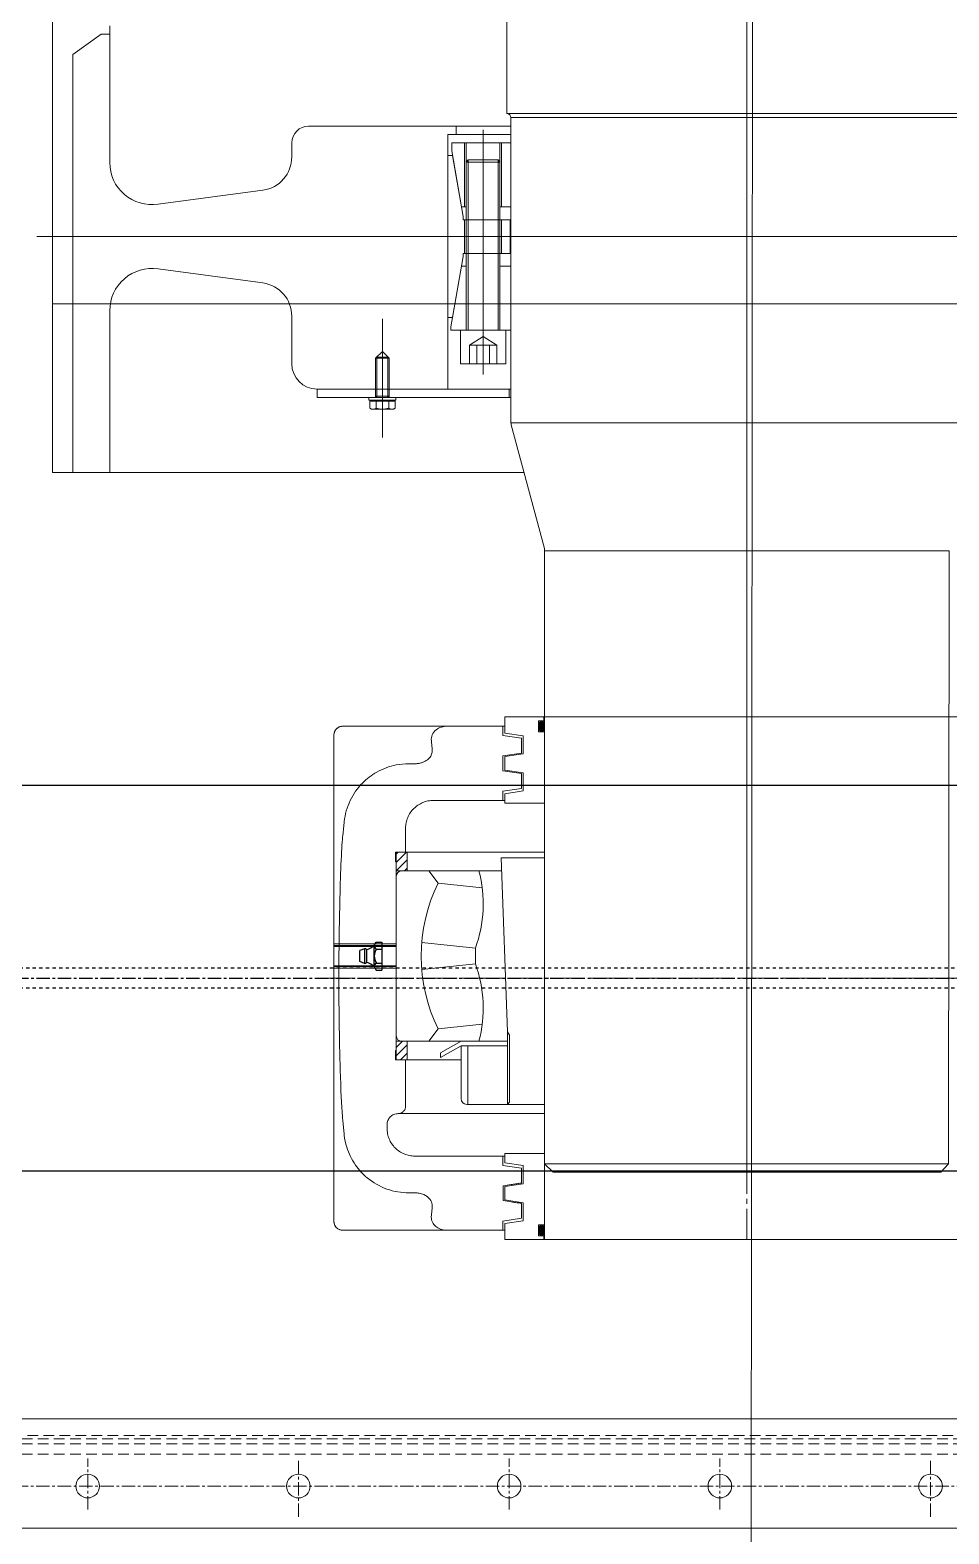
# Model space of a CAD drawing. Header units: millimetres. Extents: x -1319 to 21258, y 10038 to 27532.
# Drawn here: x 8302 to 8847, y 15352 to 16245 of the extents above; entities that cross this region are included whole.
import ezdxf

# ---------------------------------------------------------------- set-up
doc = ezdxf.new("R2010")
doc.units = ezdxf.units.MM
for name, pattern in [('CENTER', [12.7, 7.9375, -1.5875, 1.5875, -1.5875]), ('CENTER2', [1.125, 0.75, -0.125, 0.125, -0.125]), ('DXK_LINE_DOT2', [3.9198, 1.9599, -1.9599]), ('HIDDEN', [9.525, 6.35, -3.175])]:
    doc.linetypes.add(name, pattern=pattern)
for name, color, linetype in [('1', 7, 'Continuous'), ('2', 7, 'Continuous'), ('4', 7, 'Continuous')]:
    doc.layers.add(name, color=color, linetype=linetype)
for name, color, linetype, lineweight in [('All Bought', 110, 'Continuous', 9), ('Belt', 4, 'Continuous', 9), ('CEN', 1, 'CENTER', 9), ('CENETR LINE', 1, 'CENTER2', 9), ('HIDDDEN', 3, 'HIDDEN', 9), ('hoist', 221, 'Continuous', 9), ('MAIN OBJECT', 2, 'Continuous', 18)]:
    doc.layers.add(name, color=color, linetype=linetype, lineweight=lineweight)

# ---------------------------------------------------------------- blocks, each defined once
blk = doc.blocks.new('A$Cfeb8c868')
at = {"layer": '1', "color": 4, "linetype": 'DXK_LINE_DOT2'}
for p, q in [((8360, -7794.05), (-190.02, -7794.05)), ((8360, -7805.95), (-190.02, -7805.95))]:
    blk.add_line(p, q, dxfattribs=at)
at = {"layer": '2', "color": 4, "linetype": 'Continuous'}
for p, q in [((-190.02, -7685.5), (5993, -7685.5)), ((8375, -7914.5), (-190.02, -7914.5))]:
    blk.add_line(p, q, dxfattribs=at)
at = {"layer": '4', "color": 4, "linetype": 'CENTER'}
blk.add_line((-190.02, -7800), (8500, -7800), dxfattribs=at)
blk = doc.blocks.new('A$C8184bacf')
at = {"layer": 'All Bought'}
h = blk.add_hatch(color=1, dxfattribs=at)
h.dxf.hatch_style = 1
h.set_gradient(color1=(0, 0, 255), color2=(255, 255, 0), tint=1)
edge = h.paths.add_edge_path()
edge.add_ellipse((2878.27, -7650.5), major_axis=(0, -3.3), ratio=0.55, start_angle=0, end_angle=360, ccw=False)
h = blk.add_hatch(color=1, dxfattribs=at)
h.dxf.hatch_style = 1
h.set_gradient(color1=(0, 0, 255), color2=(255, 255, 0), tint=1)
edge = h.paths.add_edge_path()
edge.add_ellipse((2878.27, -7949.5), major_axis=(0, 3.3), ratio=0.55, start_angle=0, end_angle=360)
at = {"color": 1, "ltscale": 3.5}
for p, q in [((2779.01, -7780.57, 448149754.84), (2780.21, -7778.5, 448149754.84)), ((2780.21, -7778.5, 448149754.84), (2783.58, -7778.5, 448149754.84)), ((2773.13, -7782.46, 448149754.84), (2770.51, -7783.53, 448149754.84)), ((2770.51, -7790.07, 448149754.84), (2770.51, -7783.53, 448149754.84)), ((2773.13, -7782.46, 448149754.84), (2773.13, -7791.14, 448149754.84)), ((2774.43, -7783.01, 448149754.84), (2774.43, -7790.59, 448149754.84)), ((2779.01, -7793.03, 448149754.84), (2779.01, -7780.57, 448149754.84)), ((2780.32, -7782.65, 448149754.84), (2783.58, -7782.65, 448149754.84)), ((2773.13, -7791.14, 448149754.84), (2770.51, -7790.07, 448149754.84)), ((2779.01, -7793.03, 448149754.84), (2780.21, -7795.1, 448149754.84)), ((2780.21, -7795.1, 448149754.84), (2783.58, -7795.1, 448149754.84)), ((2780.32, -7790.95, 448149754.84), (2783.58, -7790.95, 448149754.84))]:
    blk.add_line(p, q, dxfattribs=at)
at = {"color": 1}
blk.add_line((2783.58, -7778.5, 448149754.84), (2783.58, -7795.1, 448149754.84), dxfattribs=at)
at = {"color": 1, "ltscale": 3.5}
for centre, radius, start, end in [((2772.61, -7774.73, 448149754.84), 8.47, 282.42777, 333.00982), ((2773.32, -7783.83, 448149754.84), 1.39, 36.50899, 97.9262), ((2781.31, -7780.57, 448149754.84), 2.3, 180, 244.40846), ((2786.25, -7786.8, 448149754.84), 7.25, 145.03966, 214.96034), ((2773.32, -7789.77, 448149754.84), 1.39, 262.0738, 323.49101), ((2772.61, -7798.87, 448149754.84), 8.47, 26.99018, 77.57223), ((2781.31, -7793.03, 448149754.84), 2.3, 115.59154, 180)]:
    blk.add_arc(centre, radius, start, end, dxfattribs=at)
at = {"layer": 'All Bought', "color": 1}
for p, q in [((3000.08, -4685, 448149755.6), (3000.08, -7915, 448149755.6)), ((2588.08, -7500, 448149755.6), (2588.08, -6300, 448149755.6)), ((2857.58, -7286.95, 448149755.6), (2857.58, -6300, 448149755.6)), ((2622.08, -7240, 448149755.6), (2622.08, -7235, 448149755.6)), ((2617.08, -7240, 448149755.6), (2600.08, -7251.9, 448149755.6)), ((2617.08, -7240, 448149755.6), (2622.08, -7240, 448149755.6)), ((2622.08, -7240, 448149755.6), (2622.08, -7316.05, 448149755.6)), ((2600.08, -7500, 448149755.6), (2600.08, -7251.9, 448149755.6)), ((2857.58, -7286.95, 448149755.6), (3000.08, -7286.95, 448149755.6)), ((3142.58, -7286.95, 448149755.6), (3000.08, -7286.95, 448149755.6)), ((2827.58, -7294.45, 448149755.6), (2740.08, -7294.45, 448149755.6)), ((2827.58, -7294.45, 448149755.6), (2827.58, -7299.45, 448149755.6)), ((2827.58, -7294.45, 448149755.6), (2860.08, -7294.45, 448149755.6)), ((2843.58, -7441.89, 448149755.6), (2843.58, -7296.67, 448149755.6)), ((3000.08, -7289.44, 448149755.6), (2860.08, -7289.45, 448149755.6)), ((2860.08, -7470.45, 448149755.6), (2860.08, -7289.45, 448149755.6)), ((3000.08, -7289.44, 448149755.6), (3140.08, -7289.45, 448149755.6)), ((2730.08, -7304.45, 448149755.6), (2730.08, -7312.73, 448149755.6)), ((2822.58, -7450.45, 448149755.6), (2822.58, -7299.45, 448149755.6)), ((2827.58, -7299.45, 448149755.6), (2822.58, -7299.45, 448149755.6)), ((2824.93, -7304.45, 448149755.6), (2824.93, -7309.22, 448149755.6)), ((2824.93, -7304.45, 448149755.6), (2860.08, -7304.45, 448149755.6)), ((2827.58, -7299.45, 448149755.6), (2860.08, -7299.45, 448149755.6)), ((2832.58, -7304.45, 448149755.6), (2832.58, -7342.45, 448149755.6)), ((2833.58, -7304.45, 448149755.6), (2833.58, -7342.45, 448149755.6)), ((2853.58, -7304.45, 448149755.6), (2853.58, -7415.55, 448149755.6)), ((2854.58, -7304.45, 448149755.6), (2854.58, -7342.45, 448149755.6)), ((2860.08, -7304.45, 448149755.6), (2860.08, -7342.45, 448149755.6)), ((2822.58, -7408, 448149755.6), (2822.58, -7312, 448149755.6)), ((2822.58, -7312, 448149755.6), (2825.42, -7312, 448149755.6)), ((2824.93, -7309.22, 448149755.6), (2830.79, -7342.45, 448149755.6)), ((2831.78, -7348.1, 448149755.6), (2825.42, -7312, 448149755.6)), ((2833.58, -7315.84, 448149755.6), (2834.65, -7314.52, 448149755.6)), ((2834.65, -7314.52, 448149755.6), (2834.65, -7379.48, 448149755.6)), ((2852.51, -7314.52, 448149755.6), (2834.65, -7314.52, 448149755.6)), ((2853.58, -7315.84, 448149755.6), (2852.51, -7314.52, 448149755.6)), ((2852.51, -7314.52, 448149755.6), (2852.51, -7379.48, 448149755.6)), ((2833.58, -7315.84, 448149755.6), (2833.58, -7415.55, 448149755.6)), ((2833.58, -7315.84, 448149755.6), (2853.58, -7315.84, 448149755.6)), ((2650.72, -7340.79, 448149755.6), (2712.99, -7332.51, 448149755.6)), ((2830.79, -7342.45, 448149755.6), (2833.58, -7342.45, 448149755.6)), ((2831.78, -7348.1, 448149755.6), (2831.78, -7350, 448149755.6)), ((2831.78, -7350, 448149755.6), (2859.58, -7350, 448149755.6)), ((2832.58, -7350, 448149755.6), (2832.58, -7370, 448149755.6)), ((2853.58, -7342.45, 448149755.6), (2860.08, -7342.45, 448149755.6)), ((2854.58, -7350, 448149755.6), (2854.58, -7370, 448149755.6)), ((2859.58, -7370, 448149755.6), (2859.58, -7350, 448149755.6)), ((2859.58, -7370, 448149755.6), (2859.58, -7350, 448149755.6)), ((2578.78, -7360, 448149755.6), (3424.78, -7360, 448149755.6)), ((2830.79, -7377.55, 448149755.6), (2824.44, -7413.58, 448149755.6)), ((2831.78, -7371.9, 448149755.6), (2825.42, -7408, 448149755.6)), ((2830.79, -7377.55, 448149755.6), (2833.58, -7377.55, 448149755.6)), ((2831.78, -7370, 448149755.6), (2859.58, -7370, 448149755.6)), ((2831.78, -7371.9, 448149755.6), (2831.78, -7370, 448149755.6)), ((2833.58, -7377.55, 448149755.6), (2833.58, -7400.55, 448149755.6)), ((2853.58, -7377.55, 448149755.6), (2860.08, -7377.55, 448149755.6)), ((2860.08, -7415.55, 448149755.6), (2860.08, -7377.55, 448149755.6)), ((2650.72, -7379.21, 448149755.6), (2712.99, -7387.49, 448149755.6)), ((2834.65, -7379.48, 448149755.6), (2834.65, -7415.55, 448149755.6)), ((2852.51, -7379.48, 448149755.6), (2852.51, -7415.55, 448149755.6)), ((2622.08, -7500, 448149755.6), (2622.08, -7403.95, 448149755.6)), ((2827.6, -7396.55, 448149755.6), (2827.46, -7396.42, 448149755.6)), ((2730.08, -7435.45, 448149755.6), (2730.08, -7407.27, 448149755.6)), ((2783.83, -7479.18, 448149755.6), (2783.83, -7408.77, 448149755.6)), ((2822.58, -7408, 448149755.6), (2825.42, -7408, 448149755.6)), ((2824.44, -7415.55, 448149755.6), (2824.44, -7413.58, 448149755.6)), ((2824.44, -7415.55, 448149755.6), (2860.08, -7415.55, 448149755.6)), ((2830.12, -7415.55, 448149755.6), (2830.12, -7435.45, 448149755.6)), ((2843.58, -7419.32, 448149755.6), (2835.44, -7424.41, 448149755.6)), ((2843.58, -7419.32, 448149755.6), (2851.72, -7424.41, 448149755.6)), ((2857.04, -7415.55, 448149755.6), (2857.04, -7435.45, 448149755.6)), ((2783.82, -7428.22, 448149755.6), (2779.82, -7432.22, 448149755.6)), ((2787.82, -7432.22, 448149755.6), (2783.82, -7428.22, 448149755.6)), ((2835.44, -7424.41, 448149755.6), (2835.44, -7435.45, 448149755.6)), ((2835.44, -7424.41, 448149755.6), (2843.58, -7424.41, 448149755.6)), ((2839.84, -7424.41, 448149755.6), (2839.84, -7435.45, 448149755.6)), ((2851.72, -7424.41, 448149755.6), (2843.58, -7424.41, 448149755.6)), ((2847.33, -7424.41, 448149755.6), (2847.33, -7435.45, 448149755.6)), ((2851.72, -7424.41, 448149755.6), (2851.72, -7435.45, 448149755.6)), ((2779.82, -7432.22, 448149755.6), (2787.82, -7432.22, 448149755.6)), ((2779.82, -7455.45, 448149755.6), (2779.82, -7432.22, 448149755.6)), ((2780.59, -7431.45, 448149755.6), (2787.05, -7431.45, 448149755.6)), ((2780.59, -7455.45, 448149755.6), (2780.59, -7431.45, 448149755.6)), ((2787.05, -7455.45, 448149755.6), (2787.05, -7431.45, 448149755.6)), ((2787.82, -7455.45, 448149755.6), (2787.82, -7432.22, 448149755.6)), ((2843.58, -7435.45, 448149755.6), (2830.12, -7435.45, 448149755.6)), ((2843.58, -7435.45, 448149755.6), (2857.04, -7435.45, 448149755.6)), ((2745.08, -7450.45, 448149755.6), (2745.08, -7455.45, 448149755.6)), ((2859.08, -7450.45, 448149755.6), (2745.08, -7450.45, 448149755.6)), ((2745.08, -7455.45, 448149755.6), (2859.08, -7455.45, 448149755.6)), ((2775.83, -7455.45, 448149755.6), (2791.83, -7455.45, 448149755.6)), ((2775.83, -7457.05, 448149755.6), (2775.83, -7455.45, 448149755.6)), ((2791.83, -7457.05, 448149755.6), (2775.83, -7457.05, 448149755.6)), ((2776.32, -7457.65, 448149755.6), (2778.02, -7457.65, 448149755.6)), ((2776.32, -7461.77, 448149755.6), (2776.32, -7457.65, 448149755.6)), ((2778.02, -7457.65, 448149755.6), (2778.02, -7457.05, 448149755.6)), ((2789.65, -7457.05, 448149755.6), (2778.02, -7457.05, 448149755.6)), ((2778.02, -7457.65, 448149755.6), (2789.65, -7457.65, 448149755.6)), ((2780.6, -7454.68, 448149755.6), (2779.83, -7455.45, 448149755.6)), ((2779.83, -7454.68, 448149755.6), (2787.83, -7454.68, 448149755.6)), ((2780.08, -7461.77, 448149755.6), (2780.08, -7457.65, 448149755.6)), ((2783.83, -7455.45, 448149755.6), (2783.83, -7457.05, 448149755.6)), ((2787.06, -7454.68, 448149755.6), (2787.83, -7455.45, 448149755.6)), ((2787.59, -7461.77, 448149755.6), (2787.59, -7457.65, 448149755.6)), ((2789.65, -7457.65, 448149755.6), (2789.65, -7457.05, 448149755.6)), ((2789.65, -7457.65, 448149755.6), (2791.34, -7457.65, 448149755.6)), ((2791.34, -7461.77, 448149755.6), (2791.34, -7457.65, 448149755.6)), ((2791.83, -7455.45, 448149755.6), (2791.83, -7457.05, 448149755.6)), ((2859.08, -7450.45, 448149755.6), (2860.08, -7450.45, 448149755.6)), ((2859.08, -7455.45, 448149755.6), (2859.08, -7450.45, 448149755.6)), ((2859.08, -7455.45, 448149755.6), (2860.08, -7455.45, 448149755.6)), ((2776.32, -7461.77, 448149755.6), (2777.33, -7462.35, 448149755.6)), ((2790.33, -7462.35, 448149755.6), (2777.33, -7462.35, 448149755.6)), ((2791.34, -7461.77, 448149755.6), (2790.33, -7462.35, 448149755.6)), ((2860.08, -7470.45, 448149755.6), (3000.08, -7470.44, 448149755.6)), ((2860.25, -7471.74, 448149755.6), (2879.91, -7545.11, 448149755.6)), ((3140.08, -7470.45, 448149755.6), (3000.08, -7470.44, 448149755.6)), ((2588.08, -7500, 448149755.6), (2867.82, -7500, 448149755.6)), ((2880.08, -7546.41, 448149755.6), (3000.08, -7546.4, 448149755.6)), ((2880.08, -7910, 448149755.6), (2880.08, -7546.41, 448149755.6)), ((3120.08, -7546.41, 448149755.6), (3000.08, -7546.4, 448149755.6)), ((3119.75, -7910, 448149755.6), (3120.08, -7546.41, 448149755.6)), ((3143.73, -7645, 448149754.84), (2856.43, -7645, 448149754.84)), ((2856.43, -7647.2, 448149754.84), (2856.43, -7645, 448149754.84)), ((2880.08, -7955, 448149754.84), (2880.08, -7645, 448149754.84)), ((2760.36, -7650.5, 448149754.84), (2822.32, -7650.5, 448149754.84)), ((2822.33, -7650.5, 448149754.84), (2856.43, -7650.5, 448149754.84)), ((2855.33, -7650.5, 448149754.84), (2855.33, -7656, 448149754.84)), ((2856.43, -7654.5, 448149754.84), (2856.43, -7647.2, 448149754.84)), ((2876.45, -7653.8, 448149754.84), (2876.45, -7647.2, 448149754.84)), ((2879.53, -7647.2, 448149754.84), (2876.45, -7647.2, 448149754.84)), ((2880.08, -7653.8, 448149754.84), (2876.45, -7653.8, 448149754.84)), ((2879.53, -7647.2, 448149754.84), (2879.53, -7645.66, 448149754.84)), ((2880.08, -7696.15, 448149754.84), (2880.08, -7653.8, 448149754.84)), ((2755.08, -7780.51, 448149754.84), (2755.08, -7655.78, 448149754.84)), ((2855.33, -7656, 448149754.84), (2866.33, -7657.65, 448149754.84)), ((2867.43, -7656.15, 448149754.84), (2856.43, -7654.5, 448149754.84)), ((2866.33, -7657.65, 448149754.84), (2866.33, -7666.45, 448149754.84)), ((2867.43, -7666.85, 448149754.84), (2867.43, -7656.15, 448149754.84)), ((2866.33, -7666.45, 448149754.84), (2855.33, -7668.1, 448149754.84)), ((2855.33, -7668.1, 448149754.84), (2855.33, -7676.9, 448149754.84)), ((2856.43, -7668.5, 448149754.84), (2867.43, -7666.85, 448149754.84)), ((2856.43, -7676.5, 448149754.84), (2856.43, -7668.5, 448149754.84)), ((2855.33, -7676.9, 448149754.84), (2866.33, -7678.55, 448149754.84)), ((2867.43, -7678.15, 448149754.84), (2856.43, -7676.5, 448149754.84)), ((2866.33, -7678.55, 448149754.84), (2866.33, -7687.35, 448149754.84)), ((2867.43, -7688.85, 448149754.84), (2867.43, -7678.15, 448149754.84)), ((2866.33, -7687.35, 448149754.84), (2855.33, -7689, 448149754.84)), ((2855.33, -7689, 448149754.84), (2855.33, -7694.5, 448149754.84)), ((2856.43, -7690.5, 448149754.84), (2867.43, -7688.85, 448149754.84)), ((2856.43, -7694.5, 448149754.84), (2814.08, -7694.5, 448149754.84)), ((2856.43, -7696.15, 448149754.84), (2856.43, -7690.5, 448149754.84)), ((2856.43, -7696.15, 448149754.84), (2880.08, -7696.15, 448149754.84)), ((2797.58, -7711, 448149754.84), (2797.58, -7725.2, 448149754.84)), ((2791.53, -7725.2, 448149754.84), (2791.53, -7730.7, 448149754.84)), ((2797.58, -7725.2, 448149754.84), (2791.53, -7725.2, 448149754.84)), ((2792.08, -7725.2, 448149754.84), (2792.08, -7786.8, 448149754.84)), ((2792.08, -7736.2, 448149754.84), (2792.08, -7725.2, 448149754.84)), ((2792.08, -7725.2, 448149754.84), (2798.58, -7725.2, 448149754.84)), ((2797.58, -7725.2, 448149754.84), (2880.08, -7725.2, 448149754.84)), ((2798.58, -7725.2, 448149754.84), (2798.58, -7736.2, 448149754.84)), ((2791.53, -7730.7, 448149754.84), (2792.08, -7730.7, 448149754.84)), ((2854.31, -7728.56, 448149754.84), (2880.08, -7728.5, 448149754.84)), ((2854.31, -7728.56, 448149754.84), (2858.08, -7831.79, 448149754.84)), ((2880.08, -7728.5, 448149754.84), (2880.08, -7874.8, 448149754.84)), ((2798.58, -7736.2, 448149754.84), (2792.08, -7736.2, 448149754.84)), ((2792.08, -7739.5, 448149754.84), (2792.08, -7834.1, 448149754.84)), ((2795.38, -7736.2, 448149754.84), (2854.59, -7736.2, 448149754.84)), ((2811.33, -7736.2, 448149754.84), (2816.82, -7743.6, 448149754.84)), ((2816.82, -7743.6, 448149754.84), (2843.04, -7746.39, 448149754.84)), ((2807.14, -7778.82, 448149754.84), (2838.96, -7782.2, 448149754.84)), ((2792.08, -7786.8, 448149754.84), (2792.08, -7848.4, 448149754.84)), ((2838.96, -7782.2, 448149754.84), (2838.96, -7791.4, 448149754.84)), ((2755.08, -7921.21, 448149754.84), (2755.08, -7793.09, 448149754.84)), ((2807.14, -7794.78, 448149754.84), (2838.96, -7791.4, 448149754.84)), ((2811.33, -7837.4, 448149754.84), (2816.82, -7830, 448149754.84)), ((2816.82, -7830, 448149754.84), (2843.04, -7827.21, 448149754.84)), ((2858.08, -7831.79, 448149754.84), (2858.08, -7874.8, 448149754.84)), ((2858.08, -7831.79, 448149754.84), (2859.18, -7833.66, 448149754.84)), ((2792.08, -7837.4, 448149754.84), (2792.08, -7848.4, 448149754.84)), ((2798.58, -7837.4, 448149754.84), (2792.08, -7837.4, 448149754.84)), ((2795.38, -7837.4, 448149754.84), (2858.08, -7837.4, 448149754.84)), ((2798.58, -7848.4, 448149754.84), (2798.58, -7837.4, 448149754.84)), ((2830.58, -7837.4, 448149754.84), (2818.2, -7844.27, 448149754.84)), ((2830.58, -7840.15, 448149754.84), (2818.2, -7847.02, 448149754.84)), ((2830.58, -7840.15, 448149754.84), (2830.58, -7871.5, 448149754.84)), ((2830.58, -7840.15, 448149754.84), (2858.08, -7840.15, 448149754.84)), ((2834.43, -7840.15, 448149754.84), (2834.43, -7874.8, 448149754.84)), ((2859.18, -7833.66, 448149754.84), (2859.18, -7873.53, 448149754.84)), ((2792.08, -7842.9, 448149754.84), (2791.53, -7842.9, 448149754.84)), ((2791.53, -7842.9, 448149754.84), (2791.53, -7848.4, 448149754.84)), ((2791.53, -7848.4, 448149754.84), (2797.58, -7848.4, 448149754.84)), ((2792.08, -7848.4, 448149754.84), (2798.58, -7848.4, 448149754.84)), ((2797.58, -7848.4, 448149754.84), (2797.58, -7875.9, 448149754.84)), ((2797.58, -7848.4, 448149754.84), (2830.58, -7848.4, 448149754.84)), ((2818.2, -7844.27, 448149754.84), (2818.2, -7847.02, 448149754.84)), ((2833.88, -7874.8, 448149754.84), (2880.08, -7874.8, 448149754.84)), ((2858.08, -7874.8, 448149754.84), (2858.08, -7872.86, 448149754.84)), ((2858.08, -7874.8, 448149754.84), (2859.18, -7873.53, 448149754.84)), ((2880.08, -7880.3, 448149754.84), (2793.18, -7880.3, 448149754.84)), ((2786.58, -7886.9, 448149754.84), (2786.58, -7889, 448149754.84)), ((2856.43, -7903.85, 448149754.84), (2880.08, -7903.85, 448149754.84)), ((2856.43, -7903.85, 448149754.84), (2856.43, -7909.5, 448149754.84)), ((2880.08, -7903.85, 448149754.84), (2880.08, -7946.2, 448149754.84)), ((2803.08, -7905.5, 448149754.84), (2856.43, -7905.5, 448149754.84)), ((2855.33, -7905.5, 448149754.84), (2855.33, -7911, 448149754.84)), ((2855.33, -7911, 448149754.84), (2866.33, -7912.65, 448149754.84)), ((2856.43, -7909.5, 448149754.84), (2867.43, -7911.15, 448149754.84)), ((2866.33, -7912.65, 448149754.84), (2866.33, -7921.21, 448149754.84)), ((2867.43, -7911.15, 448149754.84), (2867.43, -7921.85, 448149754.84)), ((2885.08, -7915, 448149755.6), (2880.08, -7910, 448149755.6)), ((3115.08, -7915, 448149755.6), (3119.75, -7910, 448149755.6)), ((2867.43, -7921.85, 448149754.84), (2856.43, -7923.5, 448149754.84)), ((3000.08, -7915, 448149755.6), (2885.08, -7915, 448149755.6)), ((3000.08, -7915, 448149755.6), (3115.08, -7915, 448149755.6)), ((2856.43, -7923.5, 448149754.84), (2856.43, -7931.5, 448149754.84)), ((2755.08, -7944.22, 448149754.84), (2755.08, -7933.79, 448149754.84)), ((2856.43, -7931.5, 448149754.84), (2867.43, -7933.15, 448149754.84)), ((2866.33, -7933.55, 448149754.84), (2866.33, -7942.35, 448149754.84)), ((2867.43, -7933.15, 448149754.84), (2867.43, -7943.85, 448149754.84)), ((2866.33, -7942.35, 448149754.84), (2855.33, -7944, 448149754.84)), ((2855.33, -7944, 448149754.84), (2855.33, -7949.5, 448149754.84)), ((2867.43, -7943.85, 448149754.84), (2856.43, -7945.5, 448149754.84)), ((2856.43, -7945.5, 448149754.84), (2856.43, -7952.8, 448149754.84)), ((2880.08, -7946.2, 448149754.84), (2876.45, -7946.2, 448149754.84)), ((2876.45, -7946.2, 448149754.84), (2876.45, -7952.8, 448149754.84)), ((2760.36, -7949.5, 448149754.84), (2822.32, -7949.5, 448149754.84)), ((2856.43, -7949.5, 448149754.84), (2822.33, -7949.5, 448149754.84)), ((2856.43, -7952.8, 448149754.84), (2856.43, -7955, 448149754.84)), ((3143.73, -7955, 448149754.84), (2856.43, -7955, 448149754.84)), ((2879.53, -7952.8, 448149754.84), (2876.45, -7952.8, 448149754.84)), ((2879.53, -7952.8, 448149754.84), (2879.53, -7954.34, 448149754.84))]:
    blk.add_line(p, q, dxfattribs=at)
at = {"layer": 'All Bought', "color": 1, "ltscale": 3.43245}
for p, q in [((2803.43, -7672.72, 448149754.84), (2799.57, -7672.72, 448149754.84)), ((2799.57, -7927.28, 448149754.84), (2803.43, -7927.28, 448149754.84))]:
    blk.add_line(p, q, dxfattribs=at)
at = {"layer": 'All Bought', "color": 1, "linetype": 'Continuous'}
for p, q in [((2798.15, -7725.2, 448149754.84), (2792.08, -7731.27, 448149754.84)), ((2793.21, -7725.2, 448149754.84), (2792.08, -7726.33, 448149754.84)), ((2798.58, -7729.71, 448149754.84), (2792.09, -7736.2, 448149754.84)), ((2798.58, -7734.65, 448149754.84), (2797.03, -7736.2, 448149754.84)), ((2795.78, -7837.4, 448149754.84), (2792.08, -7841.1, 448149754.84)), ((2798.58, -7839.54, 448149754.84), (2792.08, -7846.03, 448149754.84)), ((2798.58, -7844.48, 448149754.84), (2794.65, -7848.4, 448149754.84))]:
    blk.add_line(p, q, dxfattribs=at)
at = {"layer": 'All Bought', "color": 1, "ltscale": 26.877386}
for p, q in [((2755.08, -7779.56, 448149754.84), (2792.08, -7779.56, 448149754.84)), ((2792.08, -7780.51, 448149754.84), (2755.08, -7780.51, 448149754.84)), ((2792.08, -7793.09, 448149754.84), (2755.08, -7793.09, 448149754.84)), ((2792.08, -7794.04, 448149754.84), (2755.08, -7794.04, 448149754.84))]:
    blk.add_line(p, q, dxfattribs=at)
at = {"layer": 'All Bought', "color": 1, "ltscale": 0.25}
for p in [(2880.08, -7910, 448149755.6), (3119.75, -7910, 448149755.6)]:
    blk.add_line(p, (3000.08, -7909.99, 448149755.6), dxfattribs=at)
at = {"layer": 'All Bought', "color": 1}
for centre, radius, start, end in [((2857.58, -7289.45, 448149755.6), 2.5, 0, 90), ((2740.08, -7304.45, 448149755.6), 10, 90, 180), ((2710.08, -7312.73, 448149755.6), 20, 278.36589, 0), ((2647.08, -7316.05, 448149755.6), 25, 180, 278.36589), ((2647.08, -7403.95, 448149755.6), 25, 81.63411, 180), ((2710.08, -7407.27, 448149755.6), 20, 0, 81.63411), ((2745.08, -7435.45, 448149755.6), 15, 180, 270), ((2778.2, -7459.03, 448149755.6), 3.32, 244.44687, 304.44687), ((2783.83, -7449.94, 448149755.6), 12.41, 252.38753, 287.61247), ((2789.46, -7459.03, 448149755.6), 3.32, 235.55313, 295.55313), ((2865.08, -7470.45, 448149755.6), 5, 180, 195), ((2875.08, -7546.41, 448149755.6), 5, 0, 15), ((2878.87, -7645.66, 448149754.84), 0.66, 0, 90), ((2795.38, -7739.5, 448149754.84), 3.3, 90, 180), ((2905.04, -7786.8, 448149754.84), 98.23, 153.91337, 206.08663), ((2767.83, -7755.95, 448149754.84), 75.82, 339.74705, 15.09929), ((2767.83, -7817.65, 448149754.84), 75.82, 344.90071, 20.25295), ((2795.38, -7834.1, 448149754.84), 3.3, 180, 270), ((2833.88, -7871.5, 448149754.84), 3.3, 180, 270), ((2878.87, -7954.34, 448149754.84), 0.66, 270, 0)]:
    blk.add_arc(centre, radius, start, end, dxfattribs=at)
at = {"layer": 'All Bought', "color": 1, "extrusion": (0, 0, -1)}
for centre, major_axis, start_param, end_param in [((2760.36, -7672.5, 448149754.84), (0, 22), 6.28011, 6.283183), ((2755.08, -7786.8, 448149754.84), (0, 6.29), 0.011262, 3.130331), ((2755.08, -7927.5, 448149754.84), (0, 6.29), 0.011262, 3.130331), ((2755.08, -7927.5, 448149754.84), (0, -16.72), 4.712389, 6.287425), ((2760.36, -7927.5, 448149754.84), (0, -22), 0, 0.003073)]:
    blk.add_ellipse(centre, major_axis=major_axis, ratio=0.000622, start_param=start_param, end_param=end_param, dxfattribs=at)
blk.add_ellipse((2878.27, -7650.5, 448149754.84), major_axis=(0, -3.3), ratio=0.55, dxfattribs=at)
at = {"layer": 'All Bought', "color": 1, "ltscale": 0.090823, "extrusion": (0, 0, -1)}
for centre, major_axis in [((2755.08, -7786.8, 448149754.84), (0, 6.29)), ((2755.08, -7786.8, 448149754.84), (0, -6.29)), ((2755.08, -7927.5, 448149754.84), (0, 6.29)), ((2755.08, -7927.5, 448149754.84), (0, -6.29))]:
    blk.add_ellipse(centre, major_axis=major_axis, ratio=0.000622, start_param=6.271924, end_param=6.294447, dxfattribs=at)
at = {"layer": 'All Bought', "color": 1, "ltscale": 1.578308, "extrusion": (0, 0, -1)}
blk.add_ellipse((2866.34, -7927.5, 448149754.84), major_axis=(0, 7.24), ratio=0.000622, start_param=0.242578, end_param=0.582696, dxfattribs=at)
at = {"layer": 'All Bought', "color": 1}
blk.add_ellipse((2878.27, -7949.5, 448149754.84), major_axis=(0, 3.3), ratio=0.55, dxfattribs=at)
for points, knots in [([(2755.08, -7655.78, 448149754.84), (2755.08, -7655.45, 448149754.84), (2755.11, -7655.1, 448149754.84), (2755.25, -7654.4, 448149754.84), (2755.36, -7654.06, 448149754.84), (2755.61, -7653.46, 448149754.84), (2755.77, -7653.14, 448149754.84), (2756.17, -7652.55, 448149754.84), (2756.4, -7652.28, 448149754.84), (2756.86, -7651.82, 448149754.84), (2757.13, -7651.59, 448149754.84), (2757.72, -7651.19, 448149754.84), (2758.04, -7651.03, 448149754.84), (2758.64, -7650.78, 448149754.84), (2758.98, -7650.67, 448149754.84), (2759.68, -7650.53, 448149754.84), (2760.03, -7650.5, 448149754.84), (2760.36, -7650.5, 448149754.84)], [-0.7108651, -0.7108651, -0.7108651, -0.7108651, -0.6220064, -0.6220064, -0.5331477, -0.5331477, -0.4442894, -0.4442894, -0.3554311, -0.3554311, -0.2665731, -0.2665731, -0.1777152, -0.1777152, -0.0888576, -0.0888576, 0, 0, 0, 0]), ([(2760.36, -7650.5, 448149754.84), (2759.79, -7650.5, 448149754.84), (2759.21, -7650.59, 448149754.84), (2758.14, -7650.96, 448149754.84), (2757.63, -7651.23, 448149754.84), (2756.74, -7651.9, 448149754.84), (2756.34, -7652.31, 448149754.84), (2755.7, -7653.24, 448149754.84), (2755.45, -7653.76, 448149754.84), (2755.23, -7654.52, 448149754.84), (2755.18, -7654.75, 448149754.84), (2755.14, -7654.98, 448149754.84)], [0, 0, 0, 0, 0.1556608, 0.1556608, 0.3085095, 0.3085095, 0.461459, 0.461459, 0.6144001, 0.6144001, 0.6781392, 0.6781392, 0.6781392, 0.6781392]), ([(2822.31, -7650.5, 448149754.84), (2822.31, -7650.5, 448149754.84), (2822.31, -7650.5, 448149754.84), (2822.32, -7650.5, 448149754.84), (2822.32, -7650.5, 448149754.84), (2822.32, -7650.5, 448149754.84)], [-0.001174289, -0.001174289, -0.001174289, -0.001174289, -0.000524176, -0.000524176, 0, 0, 0, 0]), ([(2814.08, -7694.5, 448149754.84), (2813.06, -7694.5, 448149754.84), (2811.95, -7694.6, 448149754.84), (2809.77, -7695.03, 448149754.84), (2808.71, -7695.37, 448149754.84), (2806.83, -7696.15, 448149754.84), (2805.84, -7696.66, 448149754.84), (2803.99, -7697.9, 448149754.84), (2803.13, -7698.61, 448149754.84), (2801.69, -7700.05, 448149754.84), (2800.98, -7700.91, 448149754.84), (2799.74, -7702.76, 448149754.84), (2799.23, -7703.75, 448149754.84), (2798.45, -7705.63, 448149754.84), (2798.11, -7706.69, 448149754.84), (2797.68, -7708.87, 448149754.84), (2797.58, -7709.98, 448149754.84), (2797.58, -7711, 448149754.84)], [-2.221444, -2.221444, -2.221444, -2.221444, -1.943763, -1.943763, -1.666083, -1.666083, -1.388402, -1.388402, -1.110722, -1.110722, -0.833041, -0.833041, -0.555361, -0.555361, -0.27768, -0.27768, 0, 0, 0, 0]), ([(2797.58, -7875.9, 448149754.84), (2797.58, -7876.17, 448149754.84), (2797.55, -7876.47, 448149754.84), (2797.44, -7877.05, 448149754.84), (2797.35, -7877.33, 448149754.84), (2797.14, -7877.83, 448149754.84), (2797, -7878.1, 448149754.84), (2796.67, -7878.59, 448149754.84), (2796.48, -7878.82, 448149754.84), (2796.1, -7879.2, 448149754.84), (2795.87, -7879.39, 448149754.84), (2795.38, -7879.72, 448149754.84), (2795.12, -7879.86, 448149754.84), (2794.61, -7880.07, 448149754.84), (2794.33, -7880.16, 448149754.84), (2793.75, -7880.27, 448149754.84), (2793.45, -7880.3, 448149754.84), (2793.18, -7880.3, 448149754.84)], [1.1847701, 1.1847701, 1.1847701, 1.1847701, 1.2588182, 1.2588182, 1.3328664, 1.3328664, 1.4069145, 1.4069145, 1.4809626, 1.4809626, 1.5550108, 1.5550108, 1.6290589, 1.6290589, 1.703107, 1.703107, 1.7771552, 1.7771552, 1.7771552, 1.7771552]), ([(2793.18, -7880.3, 448149754.84), (2792.77, -7880.3, 448149754.84), (2792.33, -7880.34, 448149754.84), (2791.46, -7880.51, 448149754.84), (2791.03, -7880.65, 448149754.84), (2790.28, -7880.96, 448149754.84), (2789.88, -7881.17, 448149754.84), (2789.14, -7881.66, 448149754.84), (2788.8, -7881.95, 448149754.84), (2788.23, -7882.52, 448149754.84), (2787.94, -7882.86, 448149754.84), (2787.45, -7883.6, 448149754.84), (2787.24, -7884, 448149754.84), (2786.93, -7884.75, 448149754.84), (2786.79, -7885.18, 448149754.84), (2786.62, -7886.05, 448149754.84), (2786.58, -7886.49, 448149754.84), (2786.58, -7886.9, 448149754.84)], [-0.8885776, -0.8885776, -0.8885776, -0.8885776, -0.7775054, -0.7775054, -0.6664332, -0.6664332, -0.555361, -0.555361, -0.4442888, -0.4442888, -0.3332166, -0.3332166, -0.2221444, -0.2221444, -0.1110722, -0.1110722, 0, 0, 0, 0]), ([(2786.58, -7889, 448149754.84), (2786.58, -7890.02, 448149754.84), (2786.68, -7891.13, 448149754.84), (2787.11, -7893.31, 448149754.84), (2787.45, -7894.37, 448149754.84), (2788.23, -7896.25, 448149754.84), (2788.74, -7897.24, 448149754.84), (2789.98, -7899.09, 448149754.84), (2790.69, -7899.95, 448149754.84), (2792.13, -7901.39, 448149754.84), (2792.99, -7902.1, 448149754.84), (2794.84, -7903.34, 448149754.84), (2795.83, -7903.85, 448149754.84), (2797.71, -7904.63, 448149754.84), (2798.77, -7904.97, 448149754.84), (2800.95, -7905.4, 448149754.84), (2802.06, -7905.5, 448149754.84), (2803.08, -7905.5, 448149754.84)], [0, 0, 0, 0, 0.27768, 0.27768, 0.555361, 0.555361, 0.833041, 0.833041, 1.110722, 1.110722, 1.388402, 1.388402, 1.666083, 1.666083, 1.943763, 1.943763, 2.221444, 2.221444, 2.221444, 2.221444]), ([(2855.41, -7923.1, 448149754.84), (2857.07, -7922.85, 448149754.84), (2858.72, -7922.6, 448149754.84), (2861.18, -7922.23, 448149754.84), (2862.04, -7922.1, 448149754.84), (2863.7, -7921.85, 448149754.84), (2864.52, -7921.73, 448149754.84), (2865.63, -7921.56, 448149754.84), (2865.99, -7921.5, 448149754.84), (2866.34, -7921.45, 448149754.84)], [0.9626443, 0.9626443, 0.9626443, 0.9626443, 1.3876126, 1.3876126, 1.6188814, 1.6188814, 1.8501501, 1.8501501, 1.9503774, 1.9503774, 1.9503774, 1.9503774]), ([(2866.34, -7921.45, 448149754.84), (2866.34, -7921.28, 448149754.84), (2866.33, -7921.21, 448149754.84), (2866.33, -7921.21, 448149754.84), (2866.33, -7921.21, 448149754.84), (2866.33, -7921.21, 448149754.84)], [0.7077487, 0.7077487, 0.7077487, 0.7077487, 0.8623955, 0.8623955, 0.8624667, 0.8624667, 0.8624667, 0.8624667]), ([(2855.41, -7931.9, 448149754.84), (2855.43, -7931.35, 448149754.84), (2855.45, -7930.66, 448149754.84), (2855.47, -7929.13, 448149754.84), (2855.48, -7928.29, 448149754.84), (2855.48, -7927.5, 448149754.84), (2855.48, -7926.71, 448149754.84), (2855.47, -7925.87, 448149754.84), (2855.45, -7924.34, 448149754.84), (2855.43, -7923.65, 448149754.84), (2855.41, -7923.1, 448149754.84)], [-0.424669, -0.424669, -0.424669, -0.424669, -0.2155926, -0.2155926, 0, 0, 0, 0.2155926, 0.2155926, 0.424669, 0.424669, 0.424669, 0.424669]), ([(2866.34, -7933.55, 448149754.84), (2865.99, -7933.5, 448149754.84), (2865.63, -7933.44, 448149754.84), (2864.52, -7933.27, 448149754.84), (2863.7, -7933.15, 448149754.84), (2862.04, -7932.9, 448149754.84), (2861.18, -7932.77, 448149754.84), (2858.72, -7932.4, 448149754.84), (2857.07, -7932.15, 448149754.84), (2855.41, -7931.9, 448149754.84)], [2.3836015, 2.3836015, 2.3836015, 2.3836015, 2.4838288, 2.4838288, 2.7150976, 2.7150976, 2.9463663, 2.9463663, 3.3713346, 3.3713346, 3.3713346, 3.3713346]), ([(2760.36, -7949.5, 448149754.84), (2760.03, -7949.5, 448149754.84), (2759.68, -7949.47, 448149754.84), (2758.98, -7949.33, 448149754.84), (2758.64, -7949.22, 448149754.84), (2758.04, -7948.97, 448149754.84), (2757.72, -7948.81, 448149754.84), (2757.13, -7948.41, 448149754.84), (2756.86, -7948.18, 448149754.84), (2756.4, -7947.72, 448149754.84), (2756.17, -7947.45, 448149754.84), (2755.77, -7946.86, 448149754.84), (2755.61, -7946.54, 448149754.84), (2755.36, -7945.94, 448149754.84), (2755.25, -7945.6, 448149754.84), (2755.11, -7944.9, 448149754.84), (2755.08, -7944.55, 448149754.84), (2755.08, -7944.22, 448149754.84)], [0, 0, 0, 0, 0.0888576, 0.0888576, 0.1777152, 0.1777152, 0.2665731, 0.2665731, 0.3554311, 0.3554311, 0.4442894, 0.4442894, 0.5331477, 0.5331477, 0.6220064, 0.6220064, 0.7108651, 0.7108651, 0.7108651, 0.7108651]), ([(2755.08, -7944.22, 448149754.84), (2755.2, -7945.4, 448149754.84), (2755.3, -7945.78, 448149754.84), (2755.63, -7946.61, 448149754.84), (2755.88, -7947.06, 448149754.84), (2756.54, -7947.9, 448149754.84), (2756.96, -7948.3, 448149754.84), (2757.89, -7948.92, 448149754.84), (2758.41, -7949.16, 448149754.84), (2759.41, -7949.44, 448149754.84), (2759.89, -7949.5, 448149754.84), (2760.36, -7949.5, 448149754.84)], [0, 0, 0, 0, 0.1054269, 0.1054269, 0.2432705, 0.2432705, 0.3965866, 0.3965866, 0.5495154, 0.5495154, 0.6784358, 0.6784358, 0.6784358, 0.6784358]), ([(2822.32, -7949.5, 448149754.84), (2822.32, -7949.5, 448149754.84), (2822.32, -7949.5, 448149754.84), (2822.31, -7949.5, 448149754.84), (2822.31, -7949.5, 448149754.84), (2822.31, -7949.5, 448149754.84)], [-0.001174289, -0.001174289, -0.001174289, -0.001174289, -0.000650113, -0.000650113, 0, 0, 0, 0])]:
    blk.add_open_spline(points, degree=3, knots=knots, dxfattribs=at)
for points, weights, degree in [([(2760.36, -7650.5, 448149754.84), (2792.08, -7650.5, 448149754.84), (2822.31, -7650.5, 448149754.84)], [1, 0.999999598847, 0.999999999635], 2), ([(2788.08, -7781.05, 448149754.84), (2777.05, -7781.05, 448149754.84), (2766.05, -7781.05, 448149754.84), (2755.08, -7781.05, 448149754.84)], [1, 0.999999119112, 0.999999119162, 1.00000000015], 3), ([(2755.08, -7792.55, 448149754.84), (2766.06, -7792.55, 448149754.84), (2777.06, -7792.54, 448149754.84), (2788.1, -7792.53, 448149754.84)], [0.999999994503, 0.999999111285, 0.999999110427, 0.999999991929], 3), ([(2822.31, -7949.5, 448149754.84), (2792.08, -7949.5, 448149754.84), (2760.36, -7949.5, 448149754.84)], [0.999999999634, 0.999999597681, 1], 2)]:
    blk.add_rational_spline(points, weights, degree=degree, dxfattribs=at)
at = {"layer": 'All Bought', "color": 1, "ltscale": 14.63816}
for points, knots in [([(2815.74, -7652.57, 448149754.84), (2814.74, -7653.35, 448149754.84), (2813.89, -7654.38, 448149754.84), (2812.95, -7656.66, 448149754.84), (2812.74, -7657.89, 448149754.84), (2812.89, -7659.19, 448149754.84)], [-1.233355, -1.233355, -1.233355, -1.233355, -0.556614, -0.556614, 0, 0, 0, 0]), ([(2822.31, -7650.5, 448149754.84), (2821.11, -7650.5, 448149754.84), (2819.93, -7650.67, 448149754.84), (2817.69, -7651.35, 448149754.84), (2816.65, -7651.86, 448149754.84), (2815.74, -7652.57, 448149754.84)], [-2.462956, -2.462956, -2.462956, -2.462956, -1.850033, -1.850033, -1.233355, -1.233355, -1.233355, -1.233355])]:
    blk.add_open_spline(points, degree=3, knots=knots, dxfattribs=at)
at = {"layer": 'All Bought', "color": 1, "ltscale": 0.013366}
for points in [[(2822.31, -7650.5, 448149754.84), (2822.31, -7650.5, 448149754.84), (2822.32, -7650.5, 448149754.84), (2822.32, -7650.5, 448149754.84)], [(2822.32, -7949.5, 448149754.84), (2822.32, -7949.5, 448149754.84), (2822.31, -7949.5, 448149754.84), (2822.31, -7949.5, 448149754.84)]]:
    blk.add_open_spline(points, degree=3, dxfattribs=at)
at = {"layer": 'All Bought', "color": 1}
for points in [[(2822.32, -7650.5, 448149754.84), (2822.32, -7650.5, 448149754.84), (2822.33, -7650.5, 448149754.84), (2822.33, -7650.5, 448149754.84)], [(2788.3, -7781.05, 448149754.84), (2788.23, -7781.05, 448149754.84), (2788.15, -7781.05, 448149754.84), (2788.08, -7781.05, 448149754.84)], [(2792.08, -7781.05, 448149754.84), (2790.82, -7781.05, 448149754.84), (2789.56, -7781.05, 448149754.84), (2788.3, -7781.05, 448149754.84)], [(2788.1, -7792.53, 448149754.84), (2788.16, -7792.53, 448149754.84), (2788.23, -7792.53, 448149754.84), (2788.3, -7792.53, 448149754.84)], [(2788.3, -7792.53, 448149754.84), (2789.56, -7792.53, 448149754.84), (2790.82, -7792.53, 448149754.84), (2792.08, -7792.53, 448149754.84)], [(2822.33, -7949.5, 448149754.84), (2822.33, -7949.5, 448149754.84), (2822.32, -7949.5, 448149754.84), (2822.32, -7949.5, 448149754.84)]]:
    blk.add_open_spline(points, degree=3, dxfattribs=at)
at = {"layer": 'All Bought', "color": 1, "ltscale": 3.937527}
for points, knots in [([(2812.89, -7659.19, 448149754.84), (2812.98, -7660.01, 448149754.84), (2813.07, -7660.86, 448149754.84), (2813.24, -7662.64, 448149754.84), (2813.32, -7663.56, 448149754.84), (2813.38, -7664.52, 448149754.84)], [0, 0, 0, 0, 0.3456733, 0.3456733, 0.6913466, 0.6913466, 0.6913466, 0.6913466]), ([(2813.38, -7935.48, 448149754.84), (2813.32, -7936.44, 448149754.84), (2813.24, -7937.36, 448149754.84), (2813.07, -7939.14, 448149754.84), (2812.98, -7939.99, 448149754.84), (2812.89, -7940.81, 448149754.84)], [-0.6913466, -0.6913466, -0.6913466, -0.6913466, -0.3456733, -0.3456733, 0, 0, 0, 0])]:
    blk.add_open_spline(points, degree=3, knots=knots, dxfattribs=at)
at = {"layer": 'All Bought', "color": 1, "ltscale": 7.975439}
blk.add_open_spline([(2813.38, -7664.52, 448149754.84), (2813.42, -7664.99, 448149754.84), (2813.39, -7665.46, 448149754.84), (2813.19, -7666.71, 448149754.84), (2812.91, -7667.47, 448149754.84), (2812.01, -7668.99, 448149754.84), (2811.35, -7669.72, 448149754.84), (2809.69, -7671.04, 448149754.84), (2808.66, -7671.6, 448149754.84), (2806.9, -7672.21, 448149754.84), (2806.23, -7672.38, 448149754.84), (2805.55, -7672.5, 448149754.84)], degree=3, knots=[0, 0, 0, 0, 0.170665, 0.170665, 0.44373, 0.44373, 0.748006, 0.748006, 1.080877, 1.080877, 1.271144, 1.271144, 1.271144, 1.271144], dxfattribs=at)
at = {"layer": 'All Bought', "color": 1, "ltscale": 30.627657}
blk.add_open_spline([(2799.57, -7672.72, 448149754.84), (2797.01, -7672.72, 448149754.84), (2794.45, -7672.97, 448149754.84), (2787.92, -7674.28, 448149754.84), (2784.03, -7675.72, 448149754.84), (2777.38, -7679.48, 448149754.84), (2774.53, -7681.65, 448149754.84), (2769.02, -7687.21, 448149754.84), (2766.53, -7690.75, 448149754.84), (2762.83, -7698.51, 448149754.84), (2761.63, -7702.73, 448149754.84), (2761.18, -7707.03, 448149754.84)], degree=3, knots=[0, 0, 0, 0, 0.698426, 0.698426, 1.815907, 1.815907, 2.783318, 2.783318, 3.949449, 3.949449, 5.127761, 5.127761, 5.127761, 5.127761], dxfattribs=at)
at = {"layer": 'All Bought', "color": 1, "ltscale": 1.369994}
for points in [[(2805.55, -7672.5, 448149754.84), (2805.2, -7672.57, 448149754.84), (2804.85, -7672.63, 448149754.84), (2804.14, -7672.7, 448149754.84), (2803.78, -7672.72, 448149754.84), (2803.43, -7672.72, 448149754.84)], [(2803.43, -7927.28, 448149754.84), (2803.78, -7927.28, 448149754.84), (2804.14, -7927.3, 448149754.84), (2804.85, -7927.37, 448149754.84), (2805.2, -7927.43, 448149754.84), (2805.55, -7927.5, 448149754.84)]]:
    blk.add_open_spline(points, degree=3, knots=[0, 0, 0, 0, 0.0971084, 0.0971084, 0.1942169, 0.1942169, 0.1942169, 0.1942169], dxfattribs=at)
at = {"layer": 'All Bought', "color": 1, "ltscale": 5.160894}
for points in [[(2761.18, -7707.03, 448149754.84), (2760.9, -7709.69, 448149754.84), (2760.63, -7712.36, 448149754.84), (2760.37, -7715.03, 448149754.84)], [(2760.37, -7884.97, 448149754.84), (2760.63, -7887.64, 448149754.84), (2760.9, -7890.31, 448149754.84), (2761.18, -7892.97, 448149754.84)]]:
    blk.add_open_spline(points, degree=3, dxfattribs=at)
at = {"layer": 'All Bought', "color": 1, "ltscale": 28.138302}
blk.add_open_spline([(2760.37, -7715.03, 448149754.84), (2759.61, -7720.81, 448149754.84), (2759.02, -7736.63, 448149754.84), (2758.22, -7768.29, 448149754.84), (2758.02, -7784.15, 448149754.84), (2758.02, -7809.76, 448149754.84), (2758.09, -7819.52, 448149754.84), (2758.4, -7839.02, 448149754.84), (2758.63, -7848.77, 448149754.84), (2759.3, -7870.68, 448149754.84), (2759.79, -7877.33, 448149754.84), (2760.37, -7884.97, 448149754.84)], degree=3, knots=[0, 0, 0, 0, 4.323377, 4.323377, 8.646753, 8.646753, 11.307839, 11.307839, 13.968924, 13.968924, 17.293507, 17.293507, 17.293507, 17.293507], dxfattribs=at)
at = {"layer": 'All Bought', "color": 1, "ltscale": 30.627644}
blk.add_open_spline([(2761.18, -7892.97, 448149754.84), (2761.44, -7895.42, 448149754.84), (2761.94, -7897.85, 448149754.84), (2763.82, -7903.97, 448149754.84), (2765.57, -7907.55, 448149754.84), (2769.79, -7913.61, 448149754.84), (2772.15, -7916.17, 448149754.84), (2778.28, -7921.25, 448149754.84), (2782.27, -7923.52, 448149754.84), (2790.7, -7926.52, 448149754.84), (2795.14, -7927.28, 448149754.84), (2799.57, -7927.28, 448149754.84)], degree=3, knots=[0, 0, 0, 0, 0.671585, 0.671585, 1.74612, 1.74612, 2.686051, 2.686051, 3.917924, 3.917924, 5.127766, 5.127766, 5.127766, 5.127766], dxfattribs=at)
at = {"layer": 'All Bought', "color": 1, "ltscale": 7.97493}
blk.add_open_spline([(2805.55, -7927.5, 448149754.84), (2806.55, -7927.67, 448149754.84), (2807.53, -7927.96, 448149754.84), (2809.86, -7929.01, 448149754.84), (2811.1, -7929.94, 448149754.84), (2812.71, -7932, 448149754.84), (2813.17, -7933.07, 448149754.84), (2813.4, -7934.59, 448149754.84), (2813.41, -7935.04, 448149754.84), (2813.38, -7935.48, 448149754.84)], degree=3, knots=[-1.271154, -1.271154, -1.271154, -1.271154, -0.991177, -0.991177, -0.543213, -0.543213, -0.160187, -0.160187, 0, 0, 0, 0], dxfattribs=at)
at = {"layer": 'All Bought', "color": 1, "ltscale": 14.638486}
blk.add_open_spline([(2812.89, -7940.81, 448149754.84), (2812.79, -7941.61, 448149754.84), (2812.84, -7942.38, 448149754.84), (2813.21, -7944.23, 448149754.84), (2813.7, -7945.2, 448149754.84), (2814.83, -7946.68, 448149754.84), (2815.44, -7947.24, 448149754.84), (2816.98, -7948.31, 448149754.84), (2817.97, -7948.76, 448149754.84), (2820.08, -7949.35, 448149754.84), (2821.19, -7949.5, 448149754.84), (2822.31, -7949.5, 448149754.84)], degree=3, knots=[-2.464093, -2.464093, -2.464093, -2.464093, -2.121741, -2.121741, -1.581706, -1.581706, -1.150319, -1.150319, -0.575156, -0.575156, -0.001138, -0.001138, -0.001138, -0.001138], dxfattribs=at)
at = {"layer": 'Belt', "color": 1}
blk.add_line((15507.59, -7399.99, 448149754.81), (2588.08, -7399.98, 448149754.85), dxfattribs=at)
at = {"layer": 'CEN', "color": 1}
for p, q in [((3055.6, -7800, 448149760.34), (5941.94, -7800, 448149760.34)), ((2609.01, -8115.22, 448149755.6), (2609.01, -8084.93, 448149755.6)), ((2734.01, -8119.56, 448149755.6), (2734.01, -8084.79, 448149755.6)), ((2859.01, -8115.22, 448149755.6), (2859.01, -8084.93, 448149755.6)), ((2984.01, -8115.22, 448149755.6), (2984.01, -8084.93, 448149755.6)), ((3109.01, -8119.56, 448149755.6), (3109.01, -8084.79, 448149755.6)), ((2362.56, -8101.26, 448149755.6), (3900.75, -8101.26, 448149755.6))]:
    blk.add_line(p, q, dxfattribs=at)
at = {"layer": 'CENETR LINE', "color": 1, "ltscale": 24.192183}
for p, q in [((3000.08, -7955, 448149754.84), (3000.08, -7645, 448149754.84)), ((2749.58, -7800, 448149754.84), (3260.39, -7800, 448149754.84))]:
    blk.add_line(p, q, dxfattribs=at)
at = {"layer": 'HIDDDEN', "color": 1}
for p, q in [((3919.3, -8073.26, 448149755.6), (2453.9, -8073.26, 448149755.6)), ((2458.89, -8071.26, 448149755.6), (3210.96, -8071.26, 448149755.6)), ((3919.3, -8076.26, 448149755.6), (2423.64, -8076.26, 448149755.6)), ((3919.3, -8082.26, 448149755.6), (2465.64, -8082.26, 448149755.6))]:
    blk.add_line(p, q, dxfattribs=at)
at = {"layer": 'hoist', "color": 1, "lineweight": 0}
blk.add_line((3000.06, -11500, 448149754.84), (3004.38, -5840.15, 448149754.84), dxfattribs=at)
at = {"layer": 'MAIN OBJECT', "color": 1}
for p, q in [((2423.64, -8061.26, 448149755.6), (3919.3, -8061.26, 448149755.6)), ((2417.64, -8126.26, 448149755.6), (3919.3, -8126.26, 448149755.6))]:
    blk.add_line(p, q, dxfattribs=at)
for centre in [(2609.01, -8101.26, 448149755.6), (2734.01, -8101.26, 448149755.6), (2859.01, -8101.26, 448149755.6), (2984.01, -8101.26, 448149755.6), (3109.01, -8101.26, 448149755.6)]:
    blk.add_circle(centre, 7, dxfattribs=at)

msp = doc.modelspace()

# ---------------------------------------------------------------- block references
for name in ['A$C8184bacf', 'A$Cfeb8c868']:
    msp.add_blockref(name, (5726.78, 23482.01))

doc.saveas('drawing.dxf')
